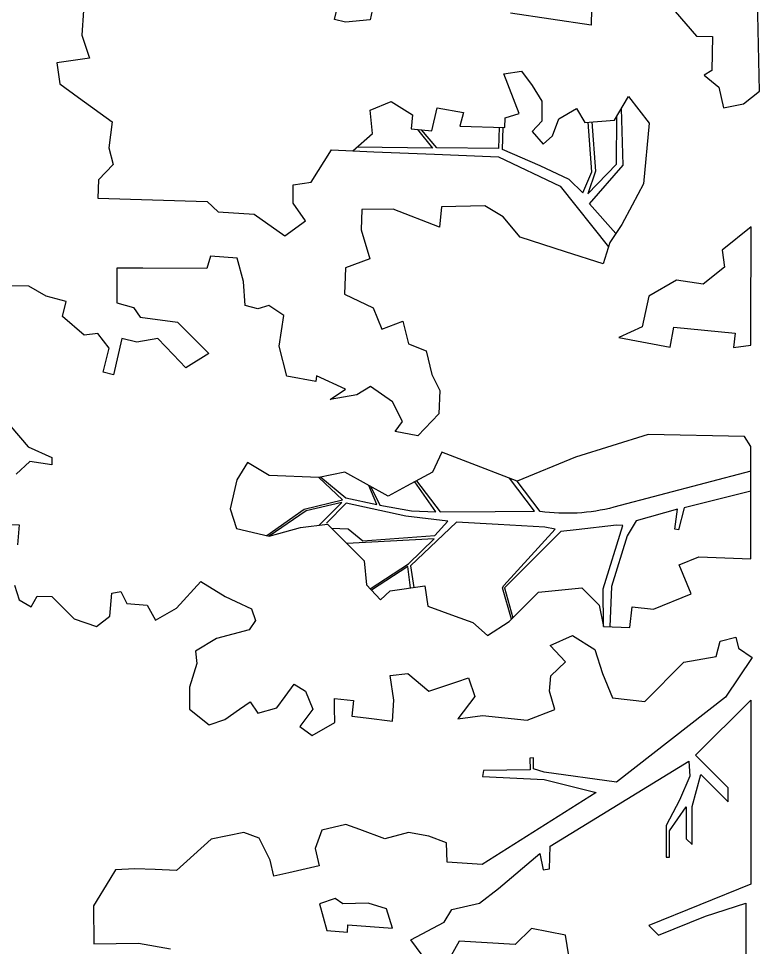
# Model space of a CAD drawing. Header units: millimetres. Extents: x 101 to 2864, y 2 to 1622.
# Drawn here: x 2173 to 2214.6, y 371.1 to 423.3 of the extents above; entities that cross this region are included whole.
import ezdxf

# ---------------------------------------------------------------- set-up
doc = ezdxf.new("R2010")
doc.units = ezdxf.units.MM
doc.layers.add('LayerEstreito', color=2, linetype='Continuous')

# ---------------------------------------------------------------- blocks, each defined once
blk = doc.blocks.new('Pinus contorta')
at = {"color": 0}
for points in [[(-825.2, 6288.2), (-829.2, 6105.9), (-1123.6, 6149)], [(-1617.8, 6211.8), (-1635.3, 6124.4), (-1725.6, 6116.9), (-1765.6, 6126.3), (-1750, 6192.4)], [(-2682.5, 6159.1), (-2688.7, 6069.4), (-2660.9, 5985.4), (-2779.9, 5967.6), (-2768.4, 5891.4), (-2700.1, 5841.9), (-2577.3, 5753), (-2589.6, 5658), (-2574.3, 5596.7), (-2627.4, 5541.2), (-2629.5, 5474.1), (-2230.5, 5461.8), (-2190.6, 5425), (-2058.7, 5415.8), (-1947.8, 5336.7), (-1871.5, 5391.3), (-1917.5, 5455.7), (-1917.5, 5523.1), (-1851.1, 5532.2), (-1776.5, 5650.3), (-1699.3, 5647.1), (-1627.6, 5710.6), (-1635.9, 5795.5), (-1559.2, 5827.2), (-1480.8, 5778.9), (-1485.8, 5727.3), (-1410.6, 5720), (-1390.7, 5803.9), (-1295.7, 5787.2), (-1309, 5737.2), (-1143.9, 5732.2), (-1142.8, 5767.8), (-1092, 5783.7), (-1148.3, 5928.2), (-1083.4, 5937.4), (-1044.4, 5885.4), (-1009.2, 5828.7), (-1009.2, 5755.7), (-1044.4, 5717.9), (-1003.8, 5671.9), (-970.4, 5701.4), (-946.9, 5763.8), (-882, 5801.7), (-852.4, 5750.9), (-744, 5758.4), (-692.6, 5844.9), (-616.8, 5747.6), (-638.5, 5526), (-679.5, 5449.3), (-717.7, 5378.4), (-760.6, 5312.2), (-785.6, 5234.4), (-922.4, 5278.4), (-1088.2, 5332.1), (-1150.9, 5406.1), (-1217.4, 5446), (-1375.2, 5442.2), (-1382.8, 5368.1), (-1551.9, 5434.6), (-1665.9, 5432.7), (-1669, 5358.8), (-1637, 5253.5), (-1725.5, 5219.7), (-1729.3, 5123.8), (-1624.3, 5074.5), (-1593.7, 4995.9), (-1516.5, 5026), (-1495.8, 4943.2), (-1431.8, 4916.9), (-1411.1, 4830.4), (-1381, 4772.1), (-1384.7, 4687.5), (-1461.9, 4606.6), (-1544.8, 4623.5), (-1518.4, 4659.2), (-1554.2, 4730.7), (-1635.1, 4787.1), (-1684.1, 4757), (-1782, 4740.1), (-1725.5, 4777.7), (-1831.2, 4825.6), (-1834.7, 4805.9), (-1940.1, 4824.7), (-1968.4, 4933.8), (-1951.4, 5046.6), (-2006, 5082.4), (-2045.6, 5071.1), (-2092.7, 5082.4), (-2098.3, 5170.8), (-2120.9, 5255.4), (-2218.8, 5262.9), (-2232, 5217.8), (-2465.6, 5219), (-2560.8, 5219), (-2560.8, 5092.3), (-2499.2, 5075.5), (-2475, 5040.1), (-2338.8, 5021.5), (-2225, 4907.9), (-2308.6, 4855.7), (-2355.6, 4904.1), (-2411.5, 4961.9), (-2487.7, 4949.2), (-2542.1, 4961.9), (-2573, 4829.2), (-2611.1, 4838.9), (-2588.7, 4926.5), (-2629.8, 4980.5), (-2680.2, 4974.9), (-2759.6, 5042.8), (-2745.4, 5097.9), (-2818.2, 5116.5), (-2881.6, 5153.8), (-3027.1, 5155.7)], [(-2947.1, 4640.7), (-2884.6, 4567.2), (-2798.1, 4528.6), (-2798.1, 4501), (-2878.2, 4513.6), (-2928.7, 4467.9)], [(-2995.9, 4284.1), (-2917.5, 4283.1), (-2923, 4209.4)], [(-2933.9, 4062), (-2917.5, 4008.7), (-2873.7, 3983.7), (-2851.9, 4021.9), (-2798.1, 4021), (-2758.9, 3981.9), (-2717, 3940), (-2634.8, 3911.1), (-2586.2, 3949.4), (-2578.3, 4032.9), (-2545.6, 4039.6), (-2524.2, 3995.7), (-2450.3, 3989.8), (-2419.6, 3935.2), (-2343.2, 3978.2), (-2254.2, 4076), (-2164.9, 4021.3), (-2126, 4003.1), (-2069, 3976.4), (-2054.7, 3933.7), (-2077.9, 3899.9), (-2197.2, 3867.9), (-2273.8, 3821.6), (-2268.4, 3777.2), (-2295.2, 3690), (-2295.2, 3610), (-2223.9, 3553), (-2166.5, 3572.5), (-2112.7, 3609.9), (-2074.3, 3636.6), (-2045.8, 3595.7), (-1976.7, 3614.3), (-1976.7, 3614.3), (-1946.4, 3655.7), (-1912.9, 3701.6), (-1872.3, 3675.1), (-1845.2, 3609.6), (-1892, 3547.1), (-1847, 3513.4), (-1764.7, 3561.5), (-1765.5, 3614.4), (-1766, 3649.2), (-1696.6, 3641), (-1703.3, 3584.2), (-1650.3, 3578), (-1554.8, 3566.7), (-1549.1, 3642.5), (-1563.2, 3732.3), (-1498.6, 3740.7), (-1421.5, 3675.5), (-1319.6, 3709.6), (-1276.6, 3723.9), (-1254.1, 3656.5), (-1315.9, 3575.2), (-1226, 3586.4), (-1063, 3569.5), (-961.9, 3608.8), (-981.5, 3676.2), (-975.9, 3732), (-922.5, 3782.8), (-978.7, 3841.8), (-897.2, 3878.3), (-815.7, 3827.7), (-787.6, 3740.7), (-751.1, 3650.9), (-632.8, 3638.5), (-491, 3781.8), (-373.2, 3802.2), (-357.6, 3858), (-301.4, 3872.2), (-291.3, 3832), (-241.7, 3798.8), (-338.9, 3653.2), (-736.2, 3344), (-1000.8, 3380.1), (-1039, 3392.8), (-1039, 3432.1), (-1052.4, 3431.4), (-1051.5, 3389.2), (-1222.4, 3385.8), (-1225.8, 3363.9), (-1000.8, 3353.7), (-811.2, 3306.4), (-1227.5, 3043.3), (-1355.1, 3051.3), (-1357.7, 3122.9), (-1421.5, 3146.8), (-1495.9, 3160.1), (-1581.7, 3136.8), (-1674, 3170.7), (-1724.5, 3189.3), (-1812.2, 3168.1), (-1836.7, 3101.7), (-1822.3, 3038.4), (-1932.6, 3013.3), (-1987.6, 3000.8), (-2000.9, 3059.2), (-2040.8, 3138.9), (-2096.6, 3160.1), (-2216.2, 3136.2), (-2343.3, 3021.9), (-2420.8, 3024.7), (-2495.2, 3027.4), (-2565, 3023.6), (-2585.6, 2990.2), (-2646.3, 2892), (-2644.1, 2753.9), (-2481.9, 2756.6), (-2365, 2735.4)], [(-910.7, 2709.8), (-923.2, 2785.1), (-1046.5, 2809.4), (-1106.6, 2751), (-1311.1, 2764), (-1345.1, 2702.4)], [(-1376.2, 2618.5), (-1487.3, 2768.2), (-1365.8, 2832.8), (-1337.4, 2879.3), (-1236.6, 2902.5), (-1167.2, 2956), (-1016.5, 3083.8), (-1004.8, 3023.5), (-981.4, 3028), (-978.9, 3109.9), (-472.3, 3420.7), (-469, 3365.3), (-507, 3277.8), (-555.8, 3185.3), (-555.8, 3069.7), (-543.2, 3069.7), (-543.2, 3166.4), (-482.1, 3253.5), (-482.1, 3137.1), (-460.7, 3115.7), (-460.7, 3254.4), (-428.8, 3372), (-328.8, 3272.1), (-328.8, 3323.1), (-400.7, 3395), (-447.7, 3442), (-246.4, 3643.3), (-246.4, 2971.3), (-618.8, 2820.3), (-583.8, 2785.3), (-411.1, 2855.3), (-264.2, 2902.6), (-264.2, 2365.1)], [(-522, 6154.8), (-444.2, 6065.1), (-385.8, 6063.7), (-388.2, 5939.7), (-416.3, 5923.3), (-362.4, 5878.8), (-346, 5803.9), (-273.4, 5817.9), (-214.8, 5864.8), (-223.7, 6313.9), (-319.2, 6363.8), (-411.4, 6349.7), (-475.3, 6394.5), (-569.9, 6394.5), (-553.4, 6293), (-491.9, 6255.2), (-529.7, 6215), (-488.1, 6175.9), (-522, 6154.8)], [(-739.2, 5345.3), (-835.7, 5453.9), (-712.2, 5594.4), (-718.3, 5801.7)], [(-826.3, 5752.7), (-813, 5573.1), (-841.4, 5490), (-736.6, 5598.1), (-734.9, 5773.7)], [(-1164.4, 5732.9), (-1167.3, 5655.3), (-1392.9, 5657.4), (-1448.2, 5723.6)], [(-859.7, 5493.3), (-909.1, 5542.1), (-1015.1, 5592.3), (-1152.8, 5652.2), (-1150.3, 5732.4)], [(-859.7, 5493.3), (-827.1, 5570.4), (-839.7, 5751.8)], [(-1463.4, 5725.1), (-1408, 5656.3), (-1683.9, 5660.7)], [(-1699.3, 5647.1), (-1622, 5643.9), (-1401.4, 5634.7), (-1166.8, 5625), (-942, 5517.6), (-765.6, 5296.8)], [(-246.4, 5000.7), (-245.5, 5369.9), (-350.5, 5284.4), (-342.7, 5222.3), (-420.6, 5160.1), (-517.8, 5175.6), (-619, 5117.3), (-642.3, 5004.6), (-727.9, 4965.7), (-541.2, 4930.8), (-527.5, 5004), (-303.8, 4981.3), (-309.1, 4929.4), (-246.6, 4938.1), (-246.4, 5000.7)], [(-269, 4605.3), (-621.4, 4611.6), (-885.7, 4529.9), (-1099.6, 4441.9), (-1294.7, 4517.3), (-1373.8, 4547.9), (-1408.6, 4474.6), (-1503.4, 4423.3), (-1570.4, 4387), (-1728.6, 4474.6), (-1823.4, 4454.8), (-2005.1, 4462.7), (-2084.2, 4510.1), (-2122.1, 4446.8), (-2147.4, 4340.4), (-2123.7, 4269.3), (-2005.1, 4241.7), (-1890.6, 4273.3), (-1791.8, 4285.1), (-1720.7, 4214.1), (-1657.5, 4151), (-1649.6, 4064.1), (-1598.2, 4008.9), (-1562.3, 4042.3), (-1436.2, 4060.2), (-1425.6, 3985.6), (-1325.6, 3949.7), (-1261.1, 3926.5), (-1207.1, 3878.7), (-1128, 3930), (-1021.4, 4036.5), (-863.3, 4052.3), (-800.1, 3989.2), (-783.6, 3911.6), (-687.9, 3907.6), (-679.9, 3983.3), (-601.9, 3975), (-464.6, 4031), (-507.8, 4137), (-436.4, 4166.2), (-246.4, 4158.5), (-246.4, 4567.8), (-269, 4605.3)], [(-2012.5, 4243.4), (-1876.9, 4339.7), (-1736.6, 4374.2), (-1823.4, 4454.8)], [(-1816.2, 4456.3), (-1724.4, 4380.5), (-1612, 4356.8), (-1640.6, 4425.8)], [(-1633.1, 4421.7), (-1600.5, 4354), (-1484.7, 4333.9), (-1395.8, 4330.2), (-1472.6, 4439.9)], [(-1467.2, 4442.8), (-1380, 4330.3), (-1179.2, 4331.1), (-1036.5, 4332.9)], [(-1036.5, 4332.9), (-1126.9, 4452.4)], [(-246.4, 4405.4), (-489.4, 4344.8), (-510.7, 4264.6), (-523.8, 4266.9), (-514.5, 4339.9), (-664.8, 4296.7), (-697.3, 4242.9), (-755, 4057), (-761.1, 3910.6)], [(-1821.5, 4281.6), (-1738.7, 4363.7), (-1869.4, 4333.4), (-2005.1, 4241.7)], [(-1777.3, 4270.6), (-1716.7, 4268), (-1662.4, 4224.7), (-1400.1, 4243.9), (-1352.8, 4295.5), (-1506, 4314.7), (-1723.6, 4361), (-1795.6, 4288.9)], [(-783.6, 3911.6), (-785.4, 4049.2), (-714, 4279.5), (-737, 4281.6), (-883.8, 4264.8), (-939.5, 4258.5), (-1145.9, 4052.2), (-1115.1, 3942.9), (-1119.7, 3938.3), (-1153, 4053), (-1148, 4061), (-960.9, 4266.7), (-998.8, 4273.4), (-1168.7, 4283.6), (-1320.6, 4292.7), (-1488.1, 4132.9), (-1476.9, 4054.4)], [(-1636, 4049.6), (-1495.4, 4140.4), (-1402.4, 4230.9), (-1720.7, 4214.1)], [(-1488.6, 4052.8), (-1497.8, 4130.3), (-1631.2, 4044.3)], [(-1793.7, 2802.5), (-1718.9, 2796.9), (-1716.9, 2823.2), (-1553.8, 2811), (-1576.4, 2881.4), (-1642.7, 2902.6), (-1735.8, 2899.8), (-1764.1, 2919.5), (-1820.5, 2899.8), (-1793.7, 2802.5)]]:
    blk.add_lwpolyline(points, dxfattribs=at)
blk.add_lwpolyline([(-246.4, 4477.7), (-746, 4346.7, -0.100172), (-1015, 4331.4), (-1099.6, 4441.9)], format="xyb", dxfattribs=at)

msp = doc.modelspace()

# ---------------------------------------------------------------- block references
at = {"layer": 'LayerEstreito', "xscale": 0.01538461538461539, "yscale": 0.01538461538461539, "zscale": 0.01538461538461539}
msp.add_blockref('Pinus contorta', (2217.86993, 328.95012), dxfattribs=at)

doc.saveas('drawing.dxf')
